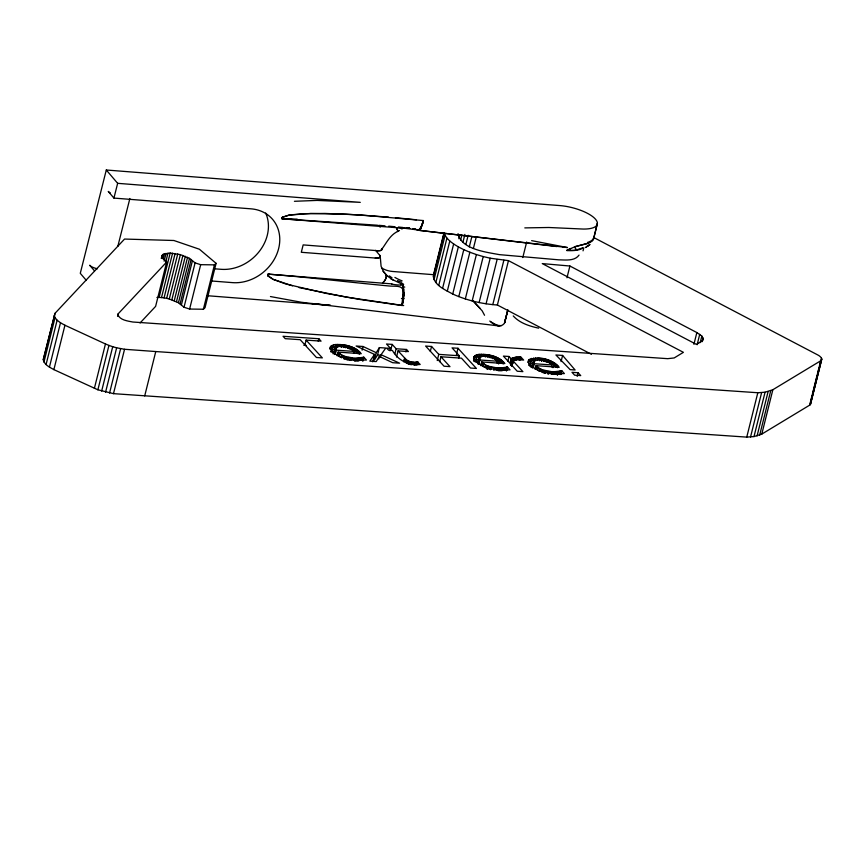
<?xml version="1.0" encoding="UTF-8"?>
<svg xmlns="http://www.w3.org/2000/svg" width="865" height="865" viewBox="0 0 865 865"><rect width="100%" height="100%" fill="white"/><g stroke="black" fill="none" stroke-linecap="round" stroke-linejoin="round"><path stroke-width="1.3" d="M810.462 402.603L810.689 403.76L809.651 405.155L761.795 434.1L753.999 436.576L746.755 437.117L113.488 393.651L97.886 389.791L53.879 369.625C49.748 367.268 44.299 364.868 43.25 359.71L55.025 313.314L124.549 239.054L173.897 240.502L199.404 249.228L216.088 263.328L214.444 264.863L200.68 264.679L195.09 262.874L189.511 258.354L180.353 254.624L170.178 253.045L163.215 254.299L161.928 255.856L162.361 257.846L166.685 261.998L155.613 306.372L140.076 322.98M403.814 292.575L403.49 295.981C402.376 274.4 405.025 298.933 402.084 305.194L403.652 296.003M375.572 250.342L380.178 255.845L381.097 266.323L383.249 271.178L386.536 275.167L391.358 279.027L401.738 284.034A31.183 27.929 -27.5 0 0 403.663 284.358A43.153 39.747 -36.3 0 1 402.225 284.088L402.733 284.726L400.949 284.844M403.512 295.354L403.62 292.359M335.534 344.529L333.706 344.821L331.857 352.217L333.695 351.925L335.004 349.406L335.534 344.529C344.724 344.151 355.158 346.205 361.246 353.699L338.107 352.12L337.177 355.818M479.145 354.369L477.318 354.661L475.469 362.057L477.307 361.765L478.615 359.256L479.145 354.369C488.336 353.99 498.77 356.056 504.857 363.549L481.719 361.959L480.789 365.657M512.296 364.933L510.793 365.43L511.885 358.359L512.642 358.034L516.394 357.169L521.227 357.407L523.639 360.056L517.648 359.689L513.572 360.608L511.68 366.436M338.107 352.12L341.632 354.899L341.491 357.634L344.703 356.348L354.834 358.348L363.916 357.256L366.457 360.035L353.071 360.24L339.534 356.65L333.717 352.996L330.441 348.876L330.452 346.789L333.706 344.821M481.719 361.959L485.243 364.738L485.103 367.474L488.314 366.187L498.445 368.187L507.528 367.095L510.069 369.874L496.683 370.079L483.146 366.49L477.329 362.835L474.052 358.716L474.063 356.629L477.318 354.661M536.062 365.679L539.587 368.468L539.446 371.193L542.669 369.906L552.789 371.907L561.872 370.825L564.413 373.604L551.027 373.799L539.89 371.204L531.672 366.555L528.396 362.446L528.407 360.348C537.868 355.223 552.054 359.083 559.212 367.268L536.062 365.679L535.143 369.377M498.305 370.674L498.445 368.187L497.256 369.993L498.305 370.674L499.159 368.209M552.649 374.394L552.789 371.907L551.6 373.712L552.649 374.394L553.503 371.939M401.187 283.979L401.933 284.542M380.341 256.343L379.054 257.781A8.012 2.79 14.1 0 1 376.351 258.127L301.301 252.288L303.161 244.903L378.21 250.753A8.012 2.79 14.1 0 0 380.903 250.407C386.017 244.049 389.542 235.204 397.77 231.398M382.157 249.401L382.027 248.471A8.077 2.811 14 0 1 381.93 249.812L381.508 250.147A8.207 2.855 14.1 0 1 377.086 250.688M402.852 301.896L403.177 299.506M409.394 361.602L408.94 364.122L410.41 361.894L409.794 364.36L410.767 364.543L410.972 362.013L406.637 360.1L398.062 350.866L396.527 357.029M345.578 347.784L346.195 345.319L343.697 347.438L343.924 344.919M487.309 357.277L487.536 354.758M546.334 359.407L545.361 361.775L545.253 359.126L543.544 361.343L544.15 358.878L541.652 361.008L541.879 358.478M359.516 354.163L359.981 352.315L358.207 353.623L355.612 351.644L356.229 349.179L354.153 350.812L351.071 348.725L351.525 346.876L349.19 348.736L349.449 346.151M498.608 363.96L499.84 359.029L497.764 360.651L496.207 359.883L494.683 358.564L495.137 356.715L492.801 358.575L493.061 355.991M552.951 367.679L554.184 362.749L552.119 364.37L550.551 363.603L549.026 362.294L549.491 360.446L547.145 362.294L547.404 359.721M413.254 364.187L413.719 362.338L413.254 364.187L413.989 364.846L414.259 362.37L417.784 362.154L420.195 364.468C409.08 365.744 398.019 360.597 392.429 350.476L388.634 350.217L386.709 348.108L390.504 348.368L389.888 350.833M335.404 353.871L336.323 350.174L335.609 348.541L334.387 353.471L335.631 348.271L334.993 351.006C336.42 342.443 349.676 347.2 353.98 351.385L353.525 353.234L354.466 348.184M497.159 363.116L498.078 358.024M551.502 366.836L552.421 361.754M408.172 363.851L408.507 361.267L407.664 362.911L408.172 363.851L408.94 361.44M591.411 354.293L497.386 305.01C482.021 303.961 466.776 300.404 452.719 294.035C445.248 289.786 432.608 284.909 433.57 274.508L443.983 232.739M458.05 233.669C461.153 249.315 486.173 252.104 499.278 254.624L558.822 259.835C565.461 259.911 574.663 261.317 579.042 255.099M358.586 350.941L358.207 353.623L359.299 351.612M502.197 360.781L501.819 363.462L499.224 361.494L500.662 359.57L500.575 362.424L501.44 360.154M556.541 364.511L556.173 367.193L553.568 365.214L555.006 363.3L554.919 366.144L555.795 363.884M517.194 357.126L516.848 359.591L514.264 359.829L514.88 357.364L513.032 360.143L511.55 365.149M593.336 239.508L593.639 237.561M411.87 364.695L412.248 362.208L413.719 362.338L411.87 364.695L412.962 362.273M473.761 360.629L474.052 358.716M510.188 362.446L511.107 358.748L511.885 358.359L510.653 360.597L513.032 360.143L513.399 357.753M356.239 358.38L355.85 360.846L354.693 360.824L353.644 360.154L354.109 358.305L350.13 360.391L350.109 357.818M506.285 370.771L507.204 367.074L506.252 369.679L505.355 369.971L505.971 367.506L504.122 370.263L503.506 369.788L503.971 367.939L502.522 370.523L500.565 370.663L501.181 368.198L499.462 370.685L499.851 368.22M557.395 375.367L558.314 371.669L556.865 374.242L555.935 374.329L554.908 374.394L555.525 371.928L553.805 374.415L554.195 371.95M403.079 300.717L403.468 298.339M415.07 229.225L415.665 228.944M359.343 358.24L358.91 360.683L356.953 360.824L357.559 358.359L355.85 360.846L356.91 358.38M502.954 368.079L502.522 370.523L503.484 368.014M532.429 367.517C531.197 355.699 546.95 359.883 551.946 364.943L534.289 363.733L533.575 362.1L532.343 367.03M557.298 371.799L556.865 374.242L557.828 371.734M416.984 362.251L416.249 364.738L416.616 362.294L415.589 364.803L416.195 362.338L414.811 364.846L415.265 362.381M407.307 360.597L406.82 363.138L405.739 362.316L406.345 359.851L405.253 361.84L404.182 359.916L405.047 358.51L404.679 361.246L405.415 358.899M405.761 359.256L405.253 361.84L406.063 359.581M292.5 285.818L273.091 279.319L267.631 275.621L267.999 274.129C308.167 277.254 348.098 282.141 388.234 285.904C397.154 286.877 405.123 283.958 402.949 296.241A12.467 1.838 -83.7 0 0 402.225 302.09L401.998 305.518L360.489 299.56L326.256 293.419L285.872 284.012L273.07 279.352L267.631 275.621L268.02 274.119L391.888 283.893M361.657 357.84L361.17 360.272L359.894 359.948L360.359 358.099L358.91 360.683L359.872 358.175M505.279 367.679L504.782 370.112L505.636 367.593M559.623 371.399L559.136 373.842L558.466 373.983L557.849 373.518L558.779 371.572L558.466 373.983L559.223 371.485M334.701 354.499L335.642 348.822M479.253 358.661L479.934 360.013L497.591 361.224C493.364 356.964 479.188 352.109 478.691 361.332L478.323 364.338M532.667 368.068L533.608 362.392M417.319 364.003L417.784 362.154L416.779 364.673L417.298 362.219M335.317 352.033L335.88 349.449M478.929 361.873L479.491 359.299M519.768 357.234L519.227 359.699L518.416 359.018L518.87 357.169L516.848 359.591L518.016 357.126M533.283 365.603L533.835 363.019M520.773 357.342C520.633 360.586 518.827 360.359 520.189 357.267L519.227 359.699L519.995 357.256M363.181 357.407L362.64 359.84L361.743 360.132L362.359 357.667L361.17 360.272L362.024 357.753M506.793 367.247L506.252 369.679L507.009 367.16M561.136 370.966L560.607 373.41L559.698 373.691L560.315 371.226L559.136 373.842L559.99 371.312M335.858 347.773L335.069 350.563L335.717 348.022M479.329 357.861L478.605 360.846L479.924 357.18L478.086 363.797L479.47 357.623M533.813 361.343L532.959 364.565L533.673 361.581M593.498 239.162L597.391 223.408L593.606 238.751M55.025 313.314L43.25 359.71M43.964 362.057L55.025 317.682L54.311 315.336M46.061 364.587L57.122 320.212L55.025 317.682M49.424 367.149L60.485 322.775L57.122 320.212M53.879 369.625L64.94 325.251L60.485 322.775M94.393 388.331L105.454 343.956L64.94 325.251M97.886 389.791L108.947 345.416L105.454 343.956M117.564 316.374L118.213 313.768L166.685 261.998M101.648 391.088L112.71 346.714L108.947 345.416M105.573 392.18L116.645 347.806L124.549 349.276L155.765 351.547L757.816 392.742L765.071 392.202L772.856 389.726L820.723 360.781C823.448 358.845 819.804 355.937 817.944 355.039L593.649 237.475M109.563 393.045L120.624 348.671M113.488 393.651L124.549 349.276M161.279 258.473L161.928 255.856M161.712 257.619L162.361 255.013M162.242 258.213L163.215 254.299M163.15 258.949L164.458 253.726M164.112 261.154L166.058 253.326M165.712 262.236L167.983 253.099M156.922 297.474L159.117 297.419L170.178 253.045M159.117 297.419L161.506 297.56L172.578 253.186M161.506 297.56L164.058 297.874L175.119 253.499M164.058 297.874L166.675 298.349L177.736 253.975M144.704 395.921L155.765 351.547M216.088 263.328L205.027 307.702L203.383 309.238L189.619 309.054L184.018 307.248L178.45 302.728L169.291 298.998L180.353 254.624M171.843 299.777L182.915 255.402M174.265 300.674L185.326 256.3M176.492 301.669L187.554 257.294M178.45 302.728L189.511 258.354M180.104 303.831L191.165 259.457M181.391 304.945L192.463 260.57M184.018 307.248L195.09 262.874M189.619 309.054L200.68 264.679M203.383 309.238L214.444 264.863M304.88 345.038L306.113 340.107L321.056 341.134L318.882 338.745L283.06 336.29L285.234 338.669L300.187 339.696L316.428 357.483L322.342 357.883L306.113 340.107M318.266 341.21L318.882 338.745M342.745 344.757L341.729 347.179L339.858 346.378L340.313 344.529L330.527 348.422L331.144 345.957L330.008 348.898M335.382 351.039L336.053 347.546M346.032 359.429L344.086 358.813L344.703 356.348L341.632 354.899M362.1 350.184L363.019 346.487L356.121 346.011L374.577 354.434L372.729 361.829M362.673 360.932L363.397 357.321M362.997 360.954L363.916 357.256M379.378 347.611L376.253 352.682L374.415 360.078L377.529 355.007L379.378 347.611L385.768 348.044L381.065 354.726L380.459 357.191M378.762 358.932L379.378 356.466L392.688 362.705L399.587 363.181L381.065 354.726M390.623 350.574L392.159 344.411L386.525 344.021L390.504 348.368M394.905 353.688L396.138 348.757L392.159 344.411M405.88 351.925L406.496 349.46L396.138 348.757M403.717 361.765L404.636 358.067M407.664 362.911L408.118 361.062L406.82 363.138L407.696 360.835M433.246 276.962L444.307 232.588M434.014 279.644L445.075 235.269L444.567 233.485M435.863 282.487L446.924 238.113L445.075 235.269M417.492 364.641L418.109 362.175M438.739 285.418L449.8 241.043L446.924 238.113M442.577 288.369L453.638 243.995L449.8 241.043M430.316 351.395L431.549 346.465L425.623 346.054L444.037 366.219L449.962 366.63L440.945 356.758L439.723 361.689M458.796 238.718L459.769 234.804M447.27 291.267L458.342 246.893L453.638 243.995M460.548 240.329L461.856 235.107M462.937 242.222L464.883 234.393M452.719 294.035L463.791 249.661L458.342 246.893M465.878 244.427L468.16 235.291M437.236 360.532L438.771 354.369L431.549 346.465M469.284 246.958L471.89 236.523M458.785 296.608L469.857 252.234L463.791 249.661M473.382 248.504L476.312 236.761M465.316 298.933L476.388 254.559L469.857 252.234M456.439 354.434L457.985 348.271L452.06 347.871L459.283 355.775L458.666 358.24M472.16 300.933L483.221 256.559L476.388 254.559M479.124 302.577L490.196 258.203L508.458 260.635L683.404 352.336L674.181 357.948L667.715 358.672L132.81 322.018C127.62 320.991 119.878 320.158 117.802 314.557L118.213 313.768M486.065 303.81L497.126 259.435M473.523 360.727L474.755 355.796L473.62 358.748M492.801 304.61L503.863 260.235M479.015 363.711L479.934 360.013M497.386 305.01L508.458 260.635M491.839 367.268L490.617 369.582L487.698 368.652L488.314 366.187L485.243 364.738M497.256 369.993L497.721 368.144L494.737 369.712M503.127 364.003L503.592 362.154L501.819 363.462L502.911 361.451M507.82 361.419L509.053 356.488L503.419 356.11L517.238 371.236L522.871 371.626L513.064 360.889L513.334 362.911M506.609 370.793L507.528 367.095M520.762 359.256L521.227 357.407L520.233 359.818L520.99 357.375M540.701 358.326L539.695 360.748L539.5 358.196L537.814 359.948L538.279 358.099L528.483 361.992L529.099 359.526L527.964 362.467M531.661 358.38L529.812 365.776L531.651 365.495L532.959 362.976L533.5 358.099M533.348 364.598L532.408 366.598M533.359 367.43L534.289 363.733M566.975 277.762L569.905 266.02L542.258 263.598L696.476 344.432L702.596 340.734L703.31 339.383L701.839 336.085L696.855 332.56L569.905 266.02M551.6 373.712L552.065 371.864L548.096 373.95L548.064 371.377M557.482 367.733L557.936 365.884L556.173 367.193L557.255 365.171M561.061 361.602L562.596 355.439L555.914 354.985L570.154 369.658L575.106 369.993L562.596 355.439M560.628 374.502L561.363 370.89M560.952 374.523L561.872 370.825M577.182 376.426L578.112 372.729L572.003 372.318L574.62 375.172L580.718 375.594L578.112 372.729M693.925 344.313L696.855 332.56M697.136 344.746L699.731 334.301M700.207 342.605L701.839 336.085M702.077 341.718L703.05 337.804M746.755 437.117L757.816 392.742M750.55 436.966L761.622 392.591M753.999 436.576L765.071 392.202M757.059 435.971L768.12 391.596M759.665 435.138L770.726 390.764M761.795 434.1L772.856 389.726M809.651 405.155L820.723 360.781M810.786 401.306L812.084 396.084M812.743 393.467L814.689 385.639M815.338 383.033L817.295 375.194M817.944 372.588L818.917 368.674M819.577 366.068L821.523 358.229M810.181 404.744L821.242 360.37M810.992 401.901L821.728 358.824M810.527 404.279L821.75 359.386M504.868 321.704L507.723 310.373L504.565 322.883L507.885 309.8M524.806 227.895L548.788 227.495L583.237 229.052A28.404 9.883 14.1 0 0 594.763 218.413A28.404 9.883 14.1 0 0 559.806 205.578L106.298 170.005L80.283 273.318L86.392 280.487M210.952 280.941L232.469 282.628A40.579 34.189 -40.4 0 0 278.627 248.623A40.579 34.189 -40.4 0 0 251.045 208.833L113.931 198.085L117.651 183.326L106.298 170.005M117.824 246.384L129.88 198.485M421.114 227.041L423.385 220.564L360.327 214.931L324.981 213.439L303.604 213.687L289.256 215.028L282.314 217.288L281.936 218.78L403.512 228.219M522.774 257.543L526.699 241.984M583.042 250.828L583.702 248.244M531.64 240.643L567.44 247.552L417.914 230.231A16.23 5.017 -85.4 0 0 423.407 220.597L421.958 225.516L419.947 228.868A21.614 6.596 -82.9 0 0 421.104 226.976M329.911 348.854L330.452 346.789M473.523 358.694L474.063 356.629M335.079 351.493L335.728 349.125M533.045 365.052L533.694 362.695M520.568 357.31L519.573 359.732M362.932 357.494L361.743 360.132M506.544 367.333L505.355 369.971M560.888 371.053L559.698 373.691M478.918 360.002L479.664 357.396M519.497 357.213L518.795 359.667L519.205 357.191L518.416 359.018M534.008 361.116L533.262 363.733L534.267 360.9M361.256 357.926L360.5 360.413L360.824 358.013L359.894 359.948M504.868 367.766L504.122 370.263L504.436 367.852L503.506 369.788M406.95 360.348L406.226 362.738L406.637 360.1L405.739 362.316M388.428 217.083L346.216 214.174L310.74 213.471L289.256 215.082L282.314 217.288L281.947 218.791L377.551 225.235M416.779 364.673L417.568 362.186M413.989 364.846L414.768 362.381M358.78 358.283L357.98 360.77L358.196 358.326L356.953 360.824M502.403 368.133L501.592 370.609L501.808 368.166L500.565 370.663M556.746 371.853L555.935 374.329L556.152 371.896L554.908 374.394M511.777 360.597L512.642 358.034M410.767 364.543L411.589 362.111L412.248 362.208M355.547 358.37L354.693 360.824L354.834 358.348L353.644 360.154M516.394 357.169L515.518 359.656L515.626 357.245L514.264 359.829M414.811 364.846L415.741 362.37M357.829 350.314L356.964 352.585L357.05 349.73L355.612 351.644M335.847 349.19L336.636 347.146M408.94 364.122L409.891 361.754M353.525 347.719L352.596 350.044L352.552 347.287L351.071 348.725M497.137 357.559L496.207 359.883L496.164 357.126L494.683 358.564M551.492 361.289L550.551 363.603L550.508 360.856L549.026 362.294M348.379 345.838L347.406 348.217L347.298 345.568L346.151 347.038M491.99 355.688L491.017 358.056L490.909 355.407L489.19 357.623L489.806 355.158L488.141 356.575M486.357 354.596L485.351 357.018L485.157 354.477L483.47 356.218L483.924 354.369L474.139 358.261L475.847 355.137L476.172 357.256M510.415 364.857L511.161 363.062L513.648 362.294M513.032 360.143L514.145 357.537M499.462 370.685L500.521 368.22M553.805 374.415L554.865 371.939M340.313 354.055L339.285 356.218L341.491 357.634L343.091 355.666M483.924 363.895L482.897 366.057L485.103 367.474L486.714 365.506M538.268 367.625L537.251 369.788L539.446 371.193L541.058 369.225L542.669 369.906L542.052 372.372L544.388 370.501L544.961 373.302L543.015 372.685M409.794 364.36L410.972 362.013L411.589 362.111M349.092 360.175L347.006 359.743L348.227 357.429M544.961 373.302L546.183 370.988M330.527 348.422L332.236 345.297L332.56 347.416M528.483 361.992L530.191 358.856L530.515 360.986M330.906 351.752L331.944 349.882L335.004 349.406M474.517 361.592L475.555 359.721L478.615 359.256M528.872 365.322L529.899 363.451L532.959 362.976M354.153 350.812L355.364 348.671M497.764 360.651L498.975 358.51M552.119 364.37L553.33 362.24M343.697 347.438L345.07 345.103M349.19 348.736L350.498 346.497M487.763 356.499L488.682 354.942M492.801 358.575L494.11 356.337M541.652 361.008L543.036 358.672M547.145 362.294L548.453 360.067M379.378 356.466L376.221 361.581L369.831 361.137L374.577 354.434M330.614 351.623L331.944 349.882M474.225 361.462L475.555 359.721M350.13 360.391L352.066 358.11M494.391 369.474L495.677 367.949M548.096 373.95L550.021 371.669M335.62 346.941L337.739 344.443M479.232 356.791L481.351 354.282M533.575 360.51L535.695 358.002M592.612 240.621L590.125 242.449M339.858 346.378L341.545 344.627L341.729 347.179M420.866 228.144L419.947 228.868L420.866 228.144L420.163 228.879L420.833 229.106M344.086 358.813L346.422 356.931L347.006 359.743M487.698 368.652L490.033 366.782L490.617 369.582M582.956 247.822L575.528 250.201A7.688 1.514 70.1 0 0 575.149 246.622L588.957 243.033M586.438 246.958L588.881 245.184L585.259 247.552M268.009 275.362L268.95 274.67A16.23 7.709 -35 0 0 269.502 274.248A16.208 7.699 -34.9 0 1 268.009 275.362L267.631 275.621M587.292 246.33L590.103 244.492M569.235 249.239L568.391 249.639L574.328 247.001M398.657 230.923L399.468 230.544M570.078 248.85L570.922 248.46M588.254 243.281L575.182 246.666A8.12 1.698 69.1 0 1 575.593 250.363L566.716 250.439L567.613 250.396M504.771 320.428A28.404 9.883 14.1 0 1 501.192 325.651L498.986 325.954L301.431 302.263L270.442 296.554M401.392 228.749L402.776 228.447L401.836 228.641M569.732 250.017L566.716 250.439A28.404 9.883 14.1 0 0 582.794 247.952M501.192 325.651L496.478 325.327L489.752 321.066M294.424 201.296L317.152 200.41L360.272 202.356L117.651 183.326M407.069 227.982L409.404 228.003L407.015 228.003M282.314 217.288L283.428 218.899L297.171 219.137M398.062 350.866L408.421 351.568L406.496 349.46M438.771 354.369L459.283 355.775M303.766 345.232L306.426 345.416M440.945 356.758L461.456 358.164L470.474 368.036L476.399 368.447L457.985 348.271M336.323 350.174L353.98 351.385M377.529 355.007L381.368 355.266M556.963 246.568L419.06 230.306M433.906 274.713L392.688 271.48A30.437 25.636 -40.4 0 1 381.768 268.042M214.434 268.788L221.116 269.307A40.579 34.189 -40.4 0 0 259.046 251.737A40.579 34.189 -40.4 0 0 265.696 213.06M401.457 298.501L404.139 298.717M206.919 295.679L330.235 305.345M378.784 225.322L384.979 225.83M330.473 305.334L311.865 303.539M388.731 226.165L395.035 226.738M395.435 217.71L416.411 219.797M398.635 227.073L402.917 227.495M407.274 227.928L409.491 228.165M417.871 230.22L417.135 229.949M562.401 246.947L567.44 247.552M397.976 227.441L417.568 229.906A15.57 4.866 -78.1 0 0 419.936 228.728A15.721 3.925 -80 0 0 423.385 220.553M403.685 305.572L346.768 297.171L299.149 287.623M412.919 228.814L415.092 229.128M402.863 305.464L402.041 305.334M417.525 229.895L416.779 229.549M497.764 325.748L498.997 325.954L492.488 323.207M538.7 328.17C529.499 326.181 519.746 323.153 513.248 315.941M483.221 256.559L490.196 258.203M166.675 298.349L169.291 298.998M112.71 346.714L116.645 347.806M404.755 287.094L403.241 286.758M363.019 346.487L376.253 352.682M539.587 368.468L541.058 369.225M392.98 280.033L391.002 278.768M491.061 322.202L493.872 324.061M388.115 276.584L386.828 275.448M485.535 367.484L487.417 369.398M385.963 274.594L383.098 271.286M472.841 300.588L482.173 310.838L484.541 315.26M472.841 300.588L480.129 308.459M509.053 356.488L511.107 358.748M113.931 198.085L108.255 191.424A8.12 2.822 14.1 0 0 110.352 192.992M94.544 270.918L89.679 265.22A8.12 2.822 14.1 0 0 97.475 268.777M396.894 228.674L397.359 229.236L396.451 227.765A8.12 0.908 59.7 0 1 397.413 231.344A8.109 0.908 59.6 0 0 396.905 228.684L396.451 227.765M283.439 218.899L282.541 217.623M379.821 255.337L380.168 255.845A8.077 2.811 14.3 0 1 380.07 257.186L379.649 257.521A8.207 2.844 14.1 0 1 375.237 258.084M402.993 287.796L402.831 286.791L403.512 289.71L402.528 285.45L402.809 286.726M402.214 284.142L402.506 284.715A16.24 5.493 -80.8 0 1 401.998 305.377M530.191 365.117L531.186 367.517M332.236 351.547L333.23 353.958M402.798 285.504L402.96 286.142M529.066 363.711L529.51 365.873M493.72 367.657L493.753 370.231M593.552 238.318A28.275 9.353 5.4 0 1 587.432 242.492M593.736 237.583A28.404 10.023 12.7 0 1 593.693 238.34M380.027 227.16A30.437 25.636 -40.4 0 1 381.562 225.614M589.616 242.384A31.962 8.531 -1.5 0 1 587.703 243.184M593.271 239.497A32.729 11.321 7.5 0 1 592.493 240.589M400.884 285.05A40.612 28.707 -22.5 0 1 391.769 284.077M386.644 275.448A12.705 3.849 34.8 0 1 385.747 274.562M392.029 277.827A22.144 11.861 27.8 0 1 389.412 275.903M402.117 280.865A33.281 23.928 24.6 0 1 394.905 277.416M401.771 282.336A38.049 30.264 23.1 0 1 397.522 280.574M403.512 228.101A41.606 37.682 82 0 1 409.837 228.36M413.254 228.998A41.606 37.682 82 0 1 415.016 229.463M339.134 353.125L337.642 353.969L339.285 356.218L339.134 353.125M482.746 362.965L481.254 363.808L482.897 366.057L482.746 362.965M537.089 366.695L535.597 367.528L537.251 369.788L537.089 366.695M382.535 283.114A8.12 4.368 -43.2 0 0 385.693 274.313A8.109 4.39 -43.1 0 1 382.535 283.125"/></g></svg>
